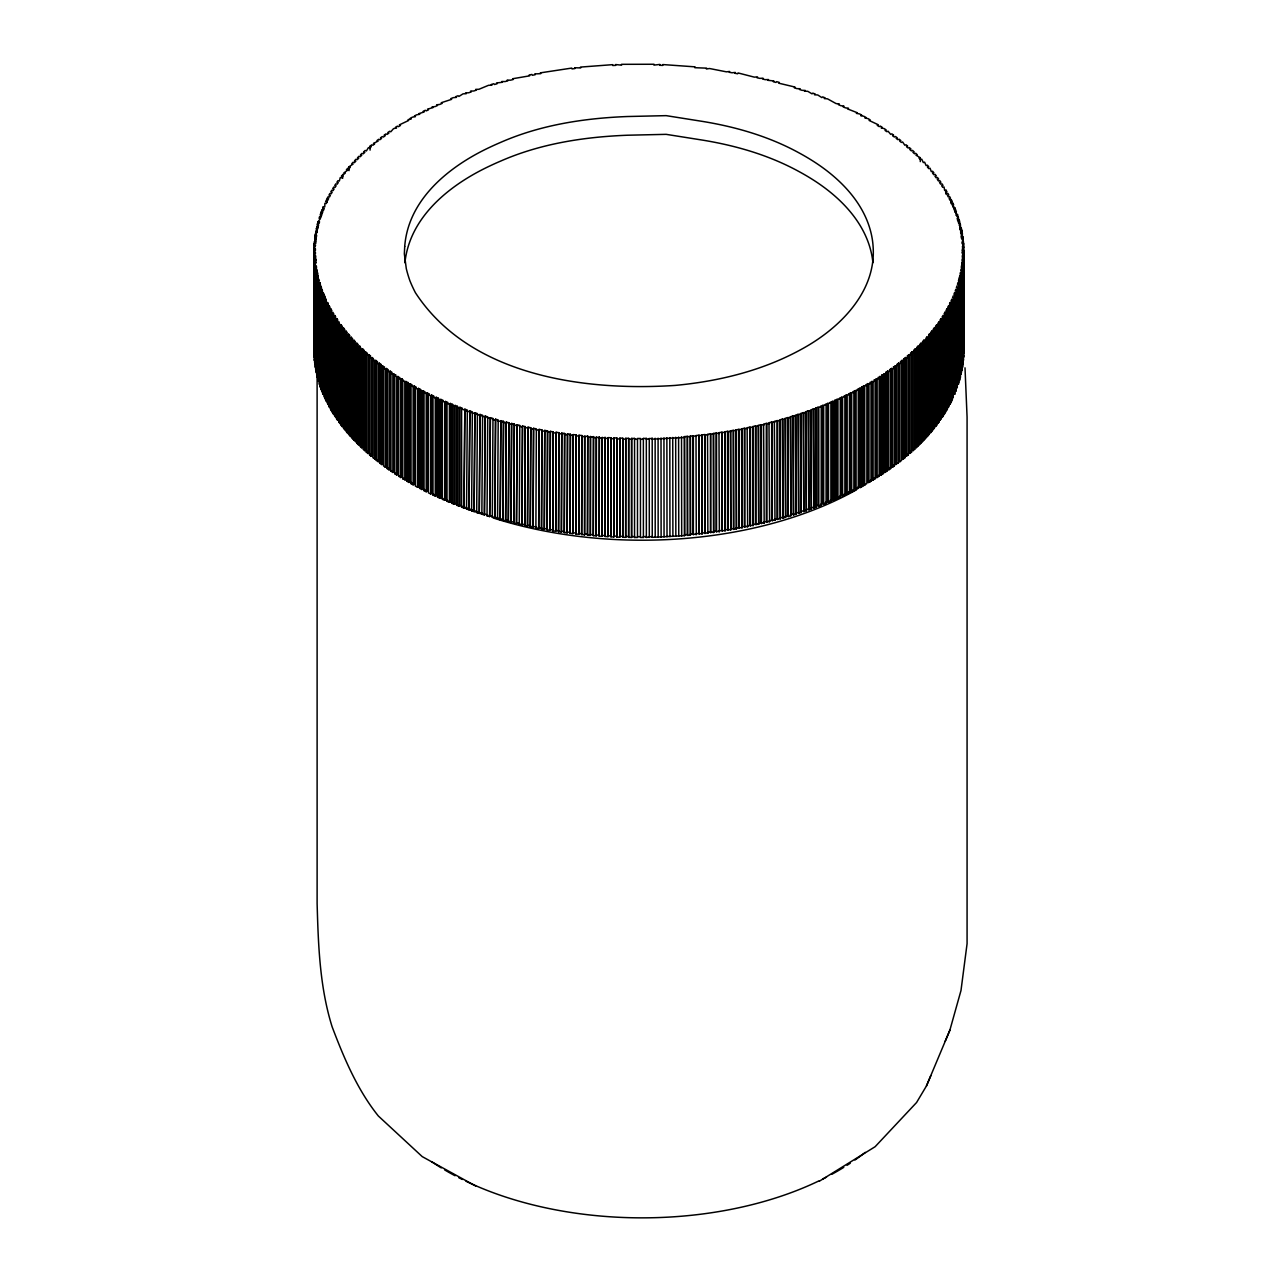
<?xml version="1.0" encoding="UTF-8"?>
<svg xmlns="http://www.w3.org/2000/svg" width="1281" height="1281" viewBox="0 0 1281 1281"><rect width="100%" height="100%" fill="white"/><g stroke="black" fill="none" stroke-linecap="round" stroke-linejoin="round"><path stroke-width="1.5" d="M313.925 350.418L313.925 348.72M962.047 358.84L963.52 358.872L963.36 360.585L963.456 241.933L961.983 241.965L962.127 243.678L963.6 243.63L962.319 247.073L963.792 247.041L962.415 250.468L963.888 250.452L963.872 352.051L963.824 353.764L962.351 353.732M409.984 383.659L409.984 481.848L408.943 482.441L408.943 384.252L409.984 383.659L412.082 384.86L411.041 385.469L411.041 483.642L413.155 484.826L413.155 386.654L414.163 386.029L416.309 387.214L415.284 387.823L415.284 486.011L417.462 487.196L417.462 389.008L418.455 388.383L420.632 389.536L419.624 390.161L419.624 488.349L421.817 489.502L421.817 391.313L422.81 390.673L425.004 391.81L424.027 392.45L424.027 490.639L426.237 491.76L426.237 393.571L427.197 392.931L429.439 394.036L428.478 394.676L428.478 492.865L430.72 493.954L430.72 395.765L431.649 395.108L433.923 396.197L432.994 396.854L432.994 495.042L435.284 496.115L435.284 397.943L436.213 397.27L438.518 398.327L437.606 398.999L437.606 497.188L439.911 498.229L439.911 400.04L440.808 399.368L443.162 400.409L442.265 401.081L442.265 499.27L444.651 500.311L444.651 402.122L445.516 401.449L447.902 402.458L447.021 403.147L447.021 501.335L449.423 502.328L449.423 404.156L450.272 403.451L452.689 404.444L451.825 405.132L451.825 503.321L454.243 504.298L454.243 406.109L455.075 405.42L457.525 406.381L456.676 407.086L456.676 505.274L459.126 506.219L459.126 408.031L459.927 407.31L462.393 408.255L461.592 408.959L461.592 507.148L464.042 508.061L464.827 409.167L467.325 410.08L466.54 508.973L469.054 509.886L469.823 410.961L472.353 411.858L471.584 510.767L474.13 511.631L474.867 412.722L477.413 413.571L476.676 512.496L479.286 513.361L480.007 414.436L482.585 415.252L481.864 514.193L484.426 514.994L485.131 416.069L487.725 416.869L487.036 515.811L489.678 516.595L490.351 417.654L492.977 418.439L492.304 517.38L494.898 518.132L495.555 419.175L498.197 419.928L497.556 518.869L500.214 519.606L500.839 420.648L503.513 421.369L502.905 520.326L505.627 521.047L506.235 422.09L508.925 422.778L508.333 521.735L511.023 522.408L511.599 423.435L514.322 424.107L513.745 523.08L516.499 523.737L517.06 424.748L519.798 425.388L519.253 524.361L521.959 524.97L522.488 425.997L525.242 426.605L524.73 525.578L527.516 526.171L528.012 427.181L530.782 427.758L530.286 526.747L533.088 527.308L533.553 428.318L536.355 428.863L535.89 527.868L538.693 528.396L539.141 429.391L541.943 429.92L541.511 528.909L544.313 529.405L544.745 430.416L547.563 430.896L547.147 529.902L549.965 530.366L550.366 431.361L553.216 431.825L552.816 530.83L555.714 531.279L556.082 432.257L558.932 432.69L558.564 531.695L561.414 532.111L561.751 433.09L564.633 433.49L564.28 532.512L567.195 532.896L567.515 433.875L570.397 434.243L570.077 533.264L572.927 533.617L573.215 434.595L576.114 434.932L575.826 533.953L578.756 534.273L579.012 435.252L581.926 435.556L581.654 534.577L584.584 534.866L584.584 436.677L587.739 436.116L587.499 535.154L590.365 535.41L590.365 437.221L593.503 436.613L593.295 535.65L596.225 535.874L596.225 437.686L599.348 437.061L599.156 536.099L602.102 536.291L602.102 438.102L605.192 437.445L605.048 536.483L607.979 536.643L608.123 437.622L611.069 437.766L610.925 536.803L613.871 536.947L613.983 437.91L616.93 438.022L616.818 537.059L619.78 537.171L619.86 438.134L622.806 438.23L622.726 537.267L625.672 537.347L625.736 438.31L628.683 438.358L628.635 537.396L631.581 537.444L631.613 438.406L634.559 438.438L634.543 537.476L637.49 537.492L637.49 438.454L640.452 438.454L640.452 537.492L643.398 537.476L643.366 438.438L646.329 438.406L646.361 439.255L652.205 438.294L652.253 439.159L684.582 437.462L684.582 535.65L652.253 537.331L652.205 536.483L646.361 537.444L646.329 536.595L643.366 536.627L643.398 537.476M634.559 438.438L634.543 439.287L637.49 439.303M631.581 537.444L631.613 438.406M634.543 537.476L634.559 536.627L631.613 536.595M313.941 352.131L313.989 353.828L313.957 248.818L315.574 245.44L314.101 245.408L314.213 243.71L315.686 243.742L315.831 242.045L314.357 241.997L314.453 360.65L315.927 360.601M313.957 347.007L314.021 345.31M962.175 357.127L963.648 357.175L963.744 355.461L962.271 355.445M625.672 537.347L625.736 438.31M628.635 537.396L628.683 438.358M314.101 343.596L314.213 341.899M619.78 537.171L619.86 438.134M622.726 537.267L622.806 438.23M314.357 241.997L316.183 238.65L314.71 238.602L314.934 236.889L316.391 236.969L316.631 235.272L315.174 235.192L315.174 241.084M314.357 340.186L314.518 338.488M963.888 250.452L963.888 252.165L962.415 252.149L962.399 253.862L963.872 253.862L963.824 255.576L962.351 255.56L962.271 257.257L963.744 257.273L963.648 258.986L962.175 258.954L962.047 260.651L963.52 260.684L963.36 262.397L961.903 262.333L962.976 265.791L961.519 265.727L961.278 267.425L962.752 267.505L962.752 365.677L962.479 367.391L961.022 367.311M404.908 262.765C409.824 216.153 450.688 184.16 490.655 165.569A234.311 135.274 0 0 1 500.775 161.038C540.47 143.616 584.264 136.891 627.418 135.226L666.152 134.345L703.397 140.253C736.511 145.73 769.273 155.305 798.784 171.446A240.812 139.037 0 0 1 810.889 178.459C839.744 196.265 866.677 223.086 872.281 257.833A236.537 136.571 0 0 1 872.905 262.733M613.871 536.947L613.983 437.91M616.818 537.059L616.93 438.022M962.479 367.391L962.752 267.505M607.979 536.643L608.123 437.622M610.925 536.803L611.069 437.766M315.174 235.192L317.208 231.877L315.734 231.797L315.734 241.613M962.191 270.899L961.887 370.785L962.191 270.899L960.734 270.819L961.022 269.122L962.479 269.202M602.102 536.291L602.262 437.269M605.048 536.483L605.192 437.445M315.734 231.797L317.88 228.53L316.407 228.434L316.407 232.357M959.709 374.068L961.166 374.18L961.535 274.294L960.077 274.198L960.414 272.501L961.887 272.597M961.166 374.18L961.535 274.294M596.225 535.874L596.418 436.853M599.156 536.099L599.348 437.061M316.407 228.434L318.649 225.168L317.192 225.056L317.624 223.358L319.081 223.486L319.529 221.805L318.088 221.677L318.088 227.57M959.325 281.5L959.709 275.879L961.166 275.991M958.893 377.431L960.35 377.559L960.782 277.673L959.325 277.561M960.35 377.559L960.782 277.673M590.365 535.41L590.589 436.373M593.295 535.65L593.503 436.613M960.35 279.37L958.893 279.242L958.46 280.939L959.901 281.067L959.437 380.937L960.077 278.121M584.584 534.866L584.825 435.844M587.499 535.154L587.739 436.116M318.088 221.677L320.522 218.443L319.081 218.298L319.61 216.617L321.067 216.777L321.627 215.096L320.186 214.936L320.762 213.286L322.204 213.463L322.812 211.797L321.371 211.621L321.371 215.544M956.971 384.108L958.412 384.268L958.941 284.43L957.483 284.286L957.98 282.605L959.437 282.749M958.412 384.268L958.893 279.242M578.756 534.273L579.012 435.252M581.654 534.577L581.926 435.556M819.408 1181.178L875.131 1146.703L916.588 1102.493L926.451 1085.952L949.845 1030.26L960.99 990.517L967.075 943.697L967.075 417.062L965.009 367.823M955.834 387.454L957.275 387.631L957.868 287.761L956.411 287.601L956.971 285.935L958.412 286.095M957.275 387.631L957.868 287.761M572.927 533.617L573.215 434.595M575.826 533.953L576.114 434.932M954.601 390.801L956.042 390.993L956.667 291.123L955.226 290.947L955.834 289.282L957.275 289.442M956.042 390.993L956.667 291.123M567.195 532.896L567.515 433.875M570.077 533.264L570.397 434.243M321.371 211.621L322.027 209.94L323.452 210.132L324.125 208.467L322.684 208.275L323.372 206.641L324.798 206.849L324.846 203.311L326.271 203.535L327.039 201.886L325.614 201.661L326.415 200.028L327.824 200.268L328.657 198.635L327.231 198.395L327.231 202.318M953.272 394.084L954.697 394.292L955.386 294.47L953.945 294.278L954.601 292.612L956.042 292.805M954.697 394.292L955.386 294.47M561.414 532.111L561.751 433.09M564.28 532.512L564.633 433.49M945.186 1041.293L949.845 1030.26M926.451 1085.952L930.839 1075.592M951.847 397.366L953.256 397.59L953.993 297.768L952.568 297.56L953.272 295.895L954.697 296.103M953.256 397.59L953.993 297.768M555.714 531.279L556.082 432.257M558.564 531.695L558.932 432.69M951.703 302.716L950.294 302.476L949.477 304.125L950.886 304.35L950.886 402.538L949.477 402.298L950.294 400.665L951.703 400.905L952.504 301.051L951.078 300.827L951.847 299.178L953.256 299.402M951.703 400.905L952.504 301.051M549.965 530.366L550.366 431.361M552.816 530.83L553.216 431.825M950.054 305.983L948.645 305.727L948.645 403.915L950.054 404.172L950.054 305.983L950.886 304.35M950.054 404.172L950.886 402.538M544.313 529.405L544.745 430.416M547.147 529.902L547.563 430.896M327.231 198.395L328.08 196.762L329.489 197.018L330.37 195.385L328.961 195.128L329.858 193.511L331.251 193.783L332.179 192.166L330.786 191.894L331.731 190.277L333.124 190.565L334.101 188.948L332.708 188.675L333.717 187.058L335.094 187.362L336.134 185.761L334.741 185.457L335.814 183.856L337.175 184.176L338.264 182.575L336.887 182.27L337.976 180.701L339.337 181.037L340.282 177.547L341.627 177.883L342.796 176.314L341.451 175.977L345.213 173.223L343.884 172.871L347.727 170.165L346.398 169.797L347.711 168.259L349.024 168.644L350.354 167.122L349.04 166.738L349.04 170.661M948.645 305.727L947.78 307.36L949.189 307.616L949.189 405.805L948.292 407.422L946.899 407.166M948.292 407.422L948.292 309.233L949.189 307.616M538.693 528.396L539.141 429.391M541.511 528.909L541.943 429.92M948.292 309.233L946.899 308.977L945.986 310.594L947.38 310.851L947.38 409.039L946.435 410.657L945.042 410.384L945.042 312.196L946.435 312.468L947.38 310.851M533.088 527.308L533.553 428.318M535.89 527.868L536.355 527.051L533.553 526.507M945.042 312.196L944.081 313.813L945.474 314.085L945.474 412.274L944.481 413.875L943.088 413.587M944.481 413.875L944.481 315.702L945.474 314.085M527.516 526.171L528.012 427.181M530.286 526.747L530.782 427.758M942.416 318.905L941.039 318.601L941.039 416.773L942.416 417.094L942.416 318.905L943.457 317.304L942.079 316.999L943.088 315.398L944.481 315.702M942.416 417.094L943.457 415.476L943.457 317.304M521.959 524.97L522.488 425.997M524.73 525.578L525.242 426.605M941.039 318.601L939.966 320.186L941.343 320.49L941.343 418.679L937.772 421.497L939.133 421.817L939.133 323.629L937.772 323.308L941.343 320.49M516.499 523.737L517.06 424.748M519.253 524.361L519.798 523.577L517.06 522.936M937.98 325.23L936.635 324.894L935.466 326.463L936.811 326.799L936.811 424.972L935.466 424.635L936.635 423.082L937.98 423.419L937.98 325.23L939.133 323.629M937.98 423.419L939.133 421.817M511.023 522.408L511.599 423.435M513.745 523.08L514.322 424.107M935.626 328.336L934.281 328L934.409 428.078L933.064 427.726L934.281 426.173L935.626 426.525L935.626 328.336L936.811 326.799M935.626 426.525L936.811 424.972M505.627 521.047L506.235 422.09M508.333 521.735L508.925 422.778M934.281 328L933.064 329.553L934.409 329.89L933.16 331.443L933.16 429.631L931.831 429.263L930.566 430.8L931.895 431.169L931.831 331.074L933.16 331.443M933.16 429.631L934.409 428.078M500.214 519.606L500.839 420.648M502.905 520.326L503.513 421.369M931.831 331.074L930.566 332.612L931.895 332.98L930.598 334.517L930.598 432.706L929.285 432.321L927.972 433.859L929.285 434.227L929.285 334.133L930.598 334.517M930.598 432.706L931.895 431.169M494.898 518.132L495.555 419.175M497.556 518.869L498.197 518.116L495.555 517.364M929.285 334.133L927.94 337.576L927.94 435.764L926.643 435.364L925.266 436.885L926.579 437.269L926.643 337.175L927.94 337.576M927.94 435.764L929.285 434.227M489.678 516.595L490.351 417.654M492.304 517.38L492.977 516.611L490.351 515.843M349.04 166.738L353.076 164.096L351.763 163.696L353.14 162.223L354.437 162.623L355.862 161.134L354.565 160.717L356.038 159.212L357.319 159.629L358.776 158.155L357.511 157.723L358.984 156.266L360.249 156.698L361.77 155.241L360.505 154.793L362.011 153.368L363.26 153.816L364.829 152.375L363.58 151.927L365.181 150.469L366.414 150.934L368.432 147.603L369.649 148.068L371.314 146.658L370.081 146.178L370.081 150.117M926.643 337.175L925.202 340.57L925.202 438.759L923.905 438.358L923.905 340.17L925.202 340.57M925.202 438.759L926.579 437.269M484.426 514.994L485.131 416.069M487.036 515.811L487.725 515.058L485.131 514.241M923.905 340.17L922.496 341.659L923.793 342.075L923.793 440.264L922.336 441.769L921.055 441.353L921.055 343.164L922.336 343.58L923.793 342.075M479.286 513.361L480.007 414.436M481.864 514.193L482.585 513.441L480.007 512.608M921.055 343.164L919.598 344.637L920.879 345.069L920.879 443.258L919.406 444.715L918.125 444.283L918.125 346.094L919.406 346.527L920.879 345.069M474.13 511.631L474.867 412.722M476.676 512.496L477.413 511.76L474.867 510.911M918.125 346.094L916.62 347.567L917.901 348L917.901 446.188L916.363 447.645L915.114 447.197L915.114 349.008L916.363 349.457L917.901 348M469.054 509.886L469.823 410.961M471.584 510.767L472.353 510.046L469.823 509.149M915.114 349.008L913.561 350.466L914.81 350.914L914.81 449.103L913.225 450.56L911.976 450.095L911.976 351.907L913.225 352.371L914.81 350.914M464.042 508.061L464.827 409.167M466.54 508.973L467.325 508.253L464.827 507.34M911.976 351.907L910.375 353.348L911.624 353.796L911.624 451.985L910.022 453.394L908.789 452.93L908.789 354.741L910.022 355.221L911.624 353.796M459.126 506.219L459.927 505.499L459.927 407.31M461.592 507.148L462.393 506.443L459.927 505.499M908.789 354.741L907.14 356.15L908.373 356.63L908.373 454.819L903.81 457.141L905.027 457.621L905.027 359.433L903.81 358.952L903.81 457.141M906.708 456.228L906.708 358.04L908.373 356.63M454.243 504.298L455.075 503.593L455.075 405.42M456.676 505.274L457.525 504.57L457.525 406.381M370.081 146.178L371.762 144.785L372.963 145.265L374.66 143.872L373.46 143.392L378.103 141.118L376.918 140.622L378.664 139.261L379.833 139.773L381.61 138.412L380.441 137.9L382.234 136.555L383.387 137.083L385.213 135.754L384.06 135.226L385.901 133.897L387.054 134.425L388.912 133.112L387.775 132.567L389.68 131.238L390.801 131.799L393.507 128.66L396.566 127.94L395.445 127.379L397.414 126.114L398.503 126.675L400.505 125.426L399.416 124.849L408.607 120.494L408.063 119.613L411.201 119.005L410.16 118.396L412.306 117.179L415.46 116.619L414.436 115.995L416.549 114.842L419.72 114.297L418.711 113.673L424.091 112.007L423.114 111.383L425.308 110.262L426.285 110.903L428.511 109.782L427.55 109.141L432.994 107.604L432.049 106.947L435.268 106.531L437.558 105.458L436.645 104.802L439.863 104.418L442.185 103.377L441.288 102.704L451.649 99.342L450.784 98.637L453.202 97.66L456.468 97.388L455.636 96.683L458.118 95.723L458.934 96.427L463.033 93.849L466.316 93.657L465.531 92.937L468.814 92.744L471.328 91.864L470.559 91.127L473.842 90.983L476.388 90.118L475.651 89.398L478.918 89.286L488.573 85.283L491.872 85.251L491.199 84.498L493.842 83.729L494.498 84.482L497.14 83.729L496.484 82.961L502.456 82.272L501.832 81.504L505.098 81.568L507.804 80.863L507.196 80.095L510.462 80.191L513.185 79.534L512.608 78.749L529.629 75.835L529.133 75.035L531.919 74.458L532.4 75.275L535.186 74.714L534.721 73.914L540.79 73.657L540.326 72.857L571.726 68.085L572.031 68.918L574.929 68.566L574.625 67.733L580.725 67.925L580.453 67.092L612.654 64.658L612.766 65.507L615.713 65.379L615.601 64.53L621.589 65.171L621.509 64.322L653.999 64.258L653.918 65.107L659.891 64.434L659.795 65.283L662.741 65.411L662.837 64.562L695.071 66.852L694.814 67.701L706.664 68.149L706.343 68.982L709.546 68.517L726.391 71.832L729.61 71.464L729.193 72.28L732.027 72.761L735.262 72.441L734.814 73.257L737.632 73.77L738.08 72.953L754.301 77.132L757.535 76.94L756.991 77.741L759.729 78.365L763.044 78.221L762.467 79.006L765.205 79.662L768.456 79.55L767.863 80.319L773.9 80.943L773.276 81.712L775.966 82.432L776.59 81.664L779.248 82.384L778.608 83.153L795.021 87.06L794.3 87.797L796.894 88.629L800.161 88.725L799.424 89.462L801.986 90.311L805.253 90.439L804.5 91.175L807.783 91.319L812.026 93.849L812.811 93.129L815.276 94.041L814.46 94.746L817.742 94.97L821.858 97.596L822.674 96.892L825.108 97.852L824.259 98.557L827.51 98.845L836.093 103.585L839.311 103.953L838.398 104.61L840.704 105.666L843.923 106.083L842.994 106.739L845.268 107.812L848.502 108.261L847.542 108.917L857.373 112.76L856.381 113.385L859.551 113.913L861.729 115.098L860.704 115.706L863.858 116.267L865.972 117.452L864.947 118.044L868.086 118.637L870.167 119.854L869.11 120.446L878.318 124.785L877.229 125.362L879.214 126.627L880.303 126.05L882.273 127.331L881.168 127.892L884.226 128.612L886.148 129.893L885.027 130.438L886.932 131.735L888.053 131.19L890.679 134.361L891.832 133.832L893.674 135.162L892.521 135.69L894.346 137.035L895.499 136.507L897.292 137.852L896.124 138.364L897.901 139.725L899.086 139.197L900.863 140.59L899.678 141.086L901.408 142.463L902.609 141.967L904.818 145.233L906.019 144.753L907.701 146.146L906.468 146.626L908.133 148.036L909.35 147.571L910.967 148.98L909.734 149.445L911.335 150.87L912.568 150.405L914.17 151.863L912.921 152.311L914.49 153.752L915.739 153.304L917.276 154.761L916.011 155.209L920.286 157.707L920.286 161.63M903.81 358.952L905.507 357.543L906.708 358.04M903.313 360.826L902.112 360.329L902.112 458.518L903.313 459.014L903.313 360.826L905.027 359.433M903.313 459.014L905.027 457.621M449.423 502.328L450.272 501.64L450.272 403.451M451.825 503.321L452.689 502.632L452.689 404.444M902.112 360.329L900.383 361.706L901.584 362.203L901.584 460.391L899.806 461.784L898.638 461.272L898.638 363.083L899.806 363.596L901.584 362.203M444.651 500.311L445.516 499.622L445.516 401.449M447.021 501.335L447.902 500.647L445.516 499.622M898.638 363.083L896.86 364.445L898.029 364.957L898.029 463.146L893.273 465.307L894.426 465.836L894.426 367.647L893.273 367.119L898.029 364.957M439.911 498.229L440.808 497.556L440.808 399.368M892.601 368.976L891.448 368.448L889.59 369.761L890.727 370.305L890.727 468.494L889.59 467.949L891.448 466.636L892.601 467.165L892.601 368.976L894.426 367.647M892.601 467.165L894.426 465.836M435.284 496.115L436.213 495.459L436.213 397.27M437.606 497.188L438.518 496.516L438.518 398.327M885.812 470.575L885.812 372.387L886.948 372.931L886.948 471.12L885.812 470.575L887.717 469.262L888.838 469.807L888.838 371.634L890.727 370.305M888.838 469.807L890.727 468.494M430.72 493.954L431.649 493.297L431.649 395.108M432.994 495.042L433.923 494.386L431.649 493.297M885.812 372.387L887.717 371.074L888.838 371.634M881.985 473.121L881.985 374.949L883.089 375.509L883.089 473.682L881.985 473.121L885.043 472.401L885.043 374.212L886.948 372.931M885.043 472.401L886.948 471.12M426.237 491.76L427.197 491.103L427.197 392.931M881.985 374.949L885.043 374.212M881.136 376.774L878.061 377.463L879.15 378.039L879.15 476.228L878.061 475.651L881.136 474.963L881.136 376.774L883.089 375.509M881.136 474.963L883.089 473.682M421.817 489.502L422.81 488.862L422.81 390.673M424.027 490.639L425.004 489.999L422.81 488.862M877.149 379.304L874.042 379.961L875.115 380.553L875.115 478.726L874.042 478.149L877.149 477.493L877.149 379.304L879.15 378.039M877.149 477.493L879.15 476.228M417.462 487.196L418.455 486.572L418.455 388.383M419.624 488.349L420.632 487.725L420.632 389.536M873.098 381.77L869.975 382.395L871.032 382.987L871.032 481.176L869.975 480.583L873.098 479.959L873.098 381.77L875.115 380.553M873.098 479.959L875.115 478.726M413.155 484.826L414.163 484.218L414.163 386.029M684.582 535.65L684.374 436.613L687.289 436.373L687.513 535.394L690.443 535.138L690.203 436.116L693.117 435.828L693.117 534.017L696.288 534.561L696.015 435.54L698.93 435.236L698.93 533.424L702.116 533.937L701.812 434.916L704.71 434.579L704.71 532.768L707.865 533.248L707.544 434.227L710.427 433.859L710.427 532.047L713.645 532.496L713.309 433.474L716.175 433.074L716.175 531.263L719.362 531.679L718.993 432.674L721.86 432.241L721.86 530.43L725.11 530.814L724.726 431.809L727.56 431.345L727.56 529.533L730.778 529.87L730.362 430.88L733.196 430.384L733.613 529.389L736.431 528.893L735.983 429.888L738.801 429.375L738.801 527.564L742.051 527.836L741.571 428.847L744.373 428.302L744.373 526.491L747.64 526.731L747.143 427.742L749.929 427.165L749.929 525.354L753.212 525.562L752.684 426.573L755.438 425.965L755.438 524.153L758.688 524.345L758.128 425.356L760.882 424.732L760.882 522.92L764.181 523.048L763.604 424.075L766.326 423.419L766.326 521.607L769.593 521.703L769 422.746L771.69 422.057L771.69 520.246L774.973 520.31L774.348 421.353L777.023 420.632L777.023 518.821L780.321 518.853L779.665 419.912L782.323 419.159L782.979 518.116L785.621 517.348L784.949 418.407L787.575 417.622L788.247 516.563L790.889 515.763L790.201 416.837L792.795 416.021L793.499 514.962L796.061 514.161L795.341 415.22L797.919 414.387L798.639 513.329L801.249 512.464L800.513 413.539L803.059 412.674L803.795 511.599L806.341 510.735L805.573 411.809L808.103 410.929L808.855 509.838L811.337 508.957L810.537 410.048L813.035 409.135L813.819 508.045L816.333 507.116L815.517 506.395L815.517 408.207L817.983 407.278L817.983 505.467L818.799 506.171L821.233 505.226L821.233 407.038L820.4 406.333L822.834 405.372L822.834 503.561L823.667 504.266L826.101 503.289L826.101 405.1L825.236 404.412L827.638 403.419L827.638 501.608L828.503 502.296L830.905 501.287L830.905 403.099L830.024 402.41L832.394 401.401L832.394 499.59L833.274 500.263L835.612 499.254L834.716 498.581L834.716 400.393L837.053 399.352L837.053 497.54L837.95 498.213L840.272 497.156L840.272 398.983L839.343 398.311L841.665 397.254L841.665 495.427L842.578 496.099L844.884 495.01L844.884 396.838L843.939 396.181L846.213 395.092L846.213 493.281L847.157 493.938L849.431 492.817L849.431 394.628L848.47 393.988L850.712 392.867L850.712 491.055L851.673 491.712L853.883 490.591L853.883 392.402L852.906 391.762L855.116 390.625L855.116 488.814L856.092 489.454L858.286 488.301L858.286 390.113L857.277 389.488L859.455 388.335L859.455 486.524L860.448 487.148L862.577 485.995L861.553 485.371L861.553 387.182L863.698 386.013L863.698 484.202L864.707 484.81L866.869 483.594L866.869 385.405L865.828 384.812L867.926 383.595L867.926 481.784L868.966 482.393L868.966 384.204L871.032 382.987M868.966 482.393L871.032 481.176M411.041 483.642L412.082 483.049L409.984 481.848M863.698 386.013L866.869 385.405M379.817 364.989L379.817 463.178L381.001 462.665L381.001 364.477L379.817 364.989L384.62 367.183L383.467 367.695L385.309 369.04L386.446 368.496L388.303 369.825L387.166 370.353L389.056 371.682L390.177 371.138L392.082 372.435L390.961 372.995L392.867 374.276L395.925 374.997L394.804 375.557L396.774 376.838L399.848 377.527L398.743 378.103L400.761 379.352L401.834 378.776L404.812 381.818L407.918 382.459L407.918 480.647L406.862 481.24L406.862 383.051L407.918 382.459M402.778 380.601L402.778 478.79L407.918 480.647M861.553 485.371L863.698 484.202M398.743 378.103L398.743 476.276L400.761 477.541L401.834 476.964L401.834 378.776M402.778 478.79L403.867 478.213M859.455 388.335L862.577 387.807L862.577 485.995M859.455 486.524L857.277 487.677L858.286 488.301M394.804 375.557L394.804 473.746L396.774 475.011L397.863 474.45L397.863 376.262M398.743 476.276L399.848 475.715M855.116 390.625L858.286 390.113M850.712 392.867L853.883 392.402M390.961 372.995L390.961 471.168L392.867 472.465L393.972 471.904L393.972 373.716M394.804 473.746L395.925 473.185M850.712 491.055L848.47 492.176L849.431 492.817M846.213 395.092L849.431 394.628M387.166 370.353L387.166 468.542L389.056 469.871L390.177 469.326L390.177 371.138M390.961 471.168L392.082 470.623M846.213 493.281L843.939 494.37L844.884 495.01M841.665 397.254L844.884 396.838M383.467 367.695L383.467 465.884L385.309 467.229L386.446 466.684L386.446 368.496M387.166 468.542L388.303 468.013M841.665 495.427L839.343 496.5L840.272 497.156M837.053 399.352L840.272 398.983M379.817 463.178L381.642 464.539L382.811 464.026L382.811 365.838M834.716 498.581L837.053 497.54M326.014 299.242L326.014 397.43L324.589 397.654L323.885 294.31L322.444 294.502L323.148 296.167L324.573 295.975L325.278 297.624L323.853 297.833L324.589 299.466L326.014 299.242L326.143 302.78L327.568 302.54L328.384 304.189L326.959 304.43L327.792 306.047L329.201 305.807L330.066 307.424L328.673 307.68L329.553 309.297L330.962 309.041L331.875 310.659L330.466 310.931L331.411 312.548L332.804 312.26L333.781 313.877L332.387 314.149L333.38 315.767L334.757 315.462L335.782 317.064L334.405 317.368L335.43 318.937L336.807 318.633L337.88 320.218L336.503 320.522L337.608 322.123L338.969 321.803L339.881 325.294L341.242 324.958L342.411 326.527L341.05 326.863L342.235 328.4L343.58 328.064L344.797 329.617L343.468 329.97L344.701 331.507L346.03 331.139L347.295 332.676L345.966 333.044L347.263 334.581L348.592 334.197L349.905 335.734L348.576 336.102L349.937 337.64L351.234 337.239L352.611 338.76L351.298 339.145L352.675 340.634L353.956 340.234L355.381 341.723L354.084 342.139L355.542 343.644L356.823 343.228L358.28 344.701L356.999 345.133L358.488 346.591L359.753 346.158L361.53 349.521L362.779 349.072L364.332 350.53L363.083 350.978L367.471 353.364L366.222 353.828L367.871 355.269L369.088 354.805L370.737 356.214L369.52 356.694L371.17 358.088L372.387 357.607L374.58 360.89L375.781 360.393L377.511 361.77L376.31 362.267L378.039 363.628L379.224 363.115L381.001 364.477M376.31 362.267L376.31 460.455L381.001 462.665M832.394 401.401L835.612 401.065L835.612 499.254M832.394 499.59L830.024 500.599L830.905 501.287M827.638 403.419L830.905 403.099M372.867 359.497L372.867 457.685L377.511 459.959L376.31 460.455M827.638 501.608L825.236 502.584L826.101 503.289M822.834 405.372L826.101 405.1M369.52 356.694L369.52 454.883L371.17 456.276L372.387 455.796L372.387 357.607M822.834 503.561L820.4 504.522L821.233 505.226M817.983 407.278L821.233 407.038M366.222 353.828L366.222 452.017L367.871 453.458L369.088 452.994L369.088 354.805M369.52 454.883L370.737 454.403M815.517 506.395L817.983 505.467M813.035 409.135L816.333 408.927L816.333 507.116M363.083 350.978L363.083 449.167L364.637 450.592L365.87 450.127L365.87 351.939M366.222 452.017L367.471 451.553M810.537 508.237L813.035 507.324M359.993 348.064L359.993 446.252L361.53 447.71L362.779 447.261L362.779 349.072M808.103 410.929L811.337 410.769L811.337 508.957M805.573 509.998L808.103 509.117M803.059 412.674L806.341 412.546L806.341 510.735M356.999 345.133L356.999 443.306L358.488 444.779L359.753 444.347L359.753 346.158M800.513 511.727L803.059 510.863M920.286 157.707L919.005 158.123L920.479 159.597L921.744 159.18L923.313 162.559L924.61 162.159L926.099 165.569L927.396 165.185L928.725 166.674L927.412 167.058L928.741 168.58L930.054 168.195L931.303 171.638L932.632 171.27L933.881 172.807L932.552 173.159L933.769 174.712L935.114 174.36L936.347 175.945L934.986 176.282L936.171 177.851L937.516 177.515L938.669 179.068L937.308 179.388L938.429 180.973L939.79 180.637L940.911 182.238L939.533 182.543L940.622 184.128L941.983 183.823L943.024 185.393L941.647 185.697L942.672 187.282L944.049 186.994L944.641 190.501L946.035 190.212L946.995 191.83L945.602 192.102L946.515 193.719L947.924 193.447L948.821 195.064L947.412 195.32L948.292 196.954L949.701 196.698L950.55 198.331L949.125 198.555L949.958 200.204L951.367 199.964L952.183 201.629L950.758 201.854L951.527 203.503L952.952 203.279L953.688 204.912L952.263 205.12L955.098 208.211L955.098 212.134M797.919 414.387L801.249 414.275L801.249 512.464M354.084 342.139L354.084 440.312L358.28 442.89L356.999 443.306M795.341 513.409L797.919 512.576M792.795 416.021L796.061 415.973L796.061 514.161M351.234 337.239L351.298 437.333L352.675 438.823L353.956 438.422L353.956 340.234M354.084 440.312L355.381 439.911M790.201 515.026L792.795 514.209M787.575 417.622L790.889 417.59L790.889 515.763M348.592 334.197L348.576 434.291L349.937 435.828L351.234 435.428M784.949 516.579L787.575 515.811M782.323 419.159L785.621 419.159L785.621 517.348M346.03 331.139L345.966 431.233L347.263 432.77L348.592 432.386M348.576 434.291L349.905 433.923M779.665 518.1L782.323 517.348M343.58 328.064L343.468 428.142L344.701 429.695L346.03 429.327M777.023 420.632L780.321 420.664L780.321 518.853M777.023 518.821L774.348 519.542L774.973 520.31M771.69 422.057L774.973 422.122M341.05 326.863L341.05 425.052L342.235 426.589L343.58 426.237M771.69 520.246L769 520.935L769.593 521.703M766.326 423.419L769.593 423.531M338.728 323.709L338.728 421.881L339.881 423.483L341.242 423.146L341.242 324.958M341.05 425.052L342.411 424.7M766.326 521.607L763.604 522.264L764.181 523.048M760.882 424.732L764.181 424.86M336.503 320.522L336.503 418.711L337.608 420.312L338.969 419.992M338.728 421.881L340.089 421.561M758.128 523.545L760.882 522.92M755.438 425.965L758.688 426.157L758.688 524.345M334.405 317.368L334.405 415.556L337.88 418.407L336.503 418.711M752.684 524.762L755.438 524.153M749.929 427.165L753.212 427.374L753.212 525.562M332.387 314.149L332.387 412.338L333.38 413.955L334.757 413.651L334.757 315.462M749.929 525.354L747.143 525.931L747.64 526.731M744.373 428.302L747.64 428.543M330.466 310.931L330.466 409.103L331.411 410.721L332.804 410.448M332.387 412.338L333.781 412.066M741.571 527.035L744.373 526.491M328.673 307.68L328.673 405.869L329.553 407.486L330.962 407.23L330.962 309.041M738.801 429.375L742.051 429.647L742.051 527.836M735.983 528.076L738.801 527.564M733.196 430.384L736.431 430.704L736.431 528.893M326.959 304.43L326.959 402.602L330.066 405.613L328.673 405.869M730.362 529.069L733.196 528.573M727.56 431.345L730.778 431.697L730.778 529.87M325.342 301.115L325.342 399.304L326.143 400.969L327.568 400.729M724.726 529.982L727.56 529.533M721.86 432.241L725.11 432.626L725.11 530.814M721.86 530.43L718.993 530.862L719.362 531.679M716.175 433.074L719.362 433.49M322.444 294.502L322.444 392.691L323.148 394.356L324.573 394.148M323.853 396.021L325.278 395.813M713.309 531.663L716.175 531.263M955.098 208.211L953.656 208.403L954.329 210.068L955.77 209.876L956.411 215.48M323.885 294.31L323.228 292.644L321.787 292.837L321.163 291.187L322.604 291.011L319.978 287.841L321.419 287.681L321.419 291.604M321.163 291.187L321.163 389.376L321.787 391.025L323.228 390.833M322.444 392.691L323.885 392.498M710.427 433.859L713.645 434.307L713.645 532.496M710.427 532.047L707.544 532.416L707.865 533.248M956.411 211.557L954.969 211.733L957.628 214.904L957.628 220.796M704.71 434.579L707.865 435.06M319.978 287.841L319.978 386.013L320.554 387.711L322.011 387.535M321.163 389.376L322.604 389.2M701.812 533.104L704.71 532.768M957.628 214.904L956.186 215.064L958.716 218.234L957.275 218.378L957.772 220.06L959.229 219.916L959.709 221.597L958.268 221.741L958.716 223.422L960.174 223.294L960.606 228.915M320.346 288.257L320.346 284.318L318.889 284.462L321.419 287.681M318.889 284.462L319.417 384.348L320.874 384.188L320.874 285.999M319.978 386.013L321.419 385.853M698.93 435.236L702.116 435.748L702.116 533.937M698.93 533.424L696.015 533.729L696.288 534.561M693.117 435.828L696.288 436.373M313.957 248.818L315.43 248.834L315.398 250.532L313.925 250.532L313.925 252.229L315.398 252.229L315.414 253.926L313.941 253.942L313.989 255.64L315.462 255.624L315.542 257.321L314.069 257.353L314.165 259.05L315.638 259.018L315.767 260.716L314.293 260.764L314.453 262.461L315.927 262.413L314.854 265.872L316.311 265.808L316.551 267.505L315.078 267.569L317.096 270.883L315.638 270.964L315.943 272.661L317.416 272.565L317.752 274.262L316.295 274.358L316.663 276.055L318.12 275.943L317.48 279.45L318.937 279.322L319.385 281.003L317.928 281.131L318.393 282.781L319.85 282.637L320.346 284.318M317.928 281.131L317.928 379.32L318.393 380.969L319.85 380.825M690.203 534.289L693.117 534.017M687.289 436.373L690.443 436.949L690.443 535.138M317.064 277.753L317.064 375.941L317.48 377.639L318.937 377.495M684.374 534.801L687.289 534.561M960.606 224.976L959.149 225.104L961.39 228.37L961.39 238.186M316.295 274.358L316.295 372.547L318.521 375.829L317.064 375.941M961.39 228.37L959.933 228.466L960.286 230.164L961.743 230.068L962.063 237.658M315.638 270.964L315.638 369.152L315.943 370.849L317.416 370.753M316.295 372.547L317.752 372.451M962.063 231.765L960.606 231.845L960.91 233.542L962.367 233.462L961.423 236.921L962.88 236.857L963.104 238.522L962.976 363.98L962.88 236.857M316.311 363.98L314.854 364.06L314.63 362.347L314.63 264.158M963.104 238.522L961.631 238.586L963.456 241.933M314.63 362.347L316.103 362.299M961.983 340.154L963.456 340.122L963.296 338.408M962.127 341.867L963.6 341.819L963.712 343.532L962.239 343.548M962.319 345.262L963.792 345.23L963.856 346.943L962.383 346.943M962.415 348.656L963.888 348.64L963.888 350.354L962.415 350.337M640.452 439.303L643.398 439.287L643.366 438.438M637.49 536.643L640.452 536.643M962.399 352.051L963.872 352.051M628.635 439.223L631.581 439.255M625.736 536.483L628.683 536.547M622.726 439.079L625.672 439.159M619.86 536.323L622.806 536.419M616.818 438.871L619.78 438.983M613.983 536.099L616.93 536.211M610.925 438.614L613.871 438.759M608.123 535.794L611.069 535.954M960.734 369.008L962.191 369.088M605.048 438.294L607.979 438.47M602.262 535.442L605.192 535.634M960.077 372.387L961.535 372.483M599.156 437.91L602.102 438.102M596.418 535.042L599.348 535.25M593.295 437.462L596.225 437.686M590.589 534.561L593.503 534.801M958.46 379.112L959.901 379.24M587.499 436.965L590.365 437.221M584.825 534.033L587.739 534.305M957.483 382.475L958.941 382.619M581.654 436.389L584.584 436.677M579.012 533.44L581.926 533.745M575.826 435.764L578.756 436.084M573.215 532.768L576.114 533.12M570.077 435.076L572.927 435.428M567.515 532.063L570.397 532.432M564.28 434.323L567.195 434.707M561.751 531.279L564.633 531.679M558.564 433.522L561.414 433.923M556.082 530.446L558.932 530.878M951.078 399.015L952.504 399.24M552.816 432.642L555.714 433.09M550.366 529.549L553.216 530.014M547.147 431.713L549.965 432.177M544.745 528.589L547.563 529.085M541.511 430.72L544.313 431.217M539.141 527.58L541.943 528.092M945.986 408.783L947.38 409.039M535.89 429.679L538.693 430.208M944.081 411.986L945.474 412.274M530.286 428.559L533.088 429.135M528.012 525.37L530.782 525.947M942.079 415.188L943.457 415.476M524.73 427.39L527.516 427.982M522.488 524.185L525.242 524.794M939.966 418.375L941.343 418.679M519.253 426.173L521.959 426.797M513.745 424.892L516.499 425.548M511.599 521.623L514.322 522.296M508.333 423.547L511.023 424.219M506.235 520.262L508.925 520.967M502.905 422.138L505.627 422.858M500.839 518.837L503.513 519.558M497.556 420.68L500.214 421.417M492.304 419.191L494.898 419.944M487.036 417.622L489.678 418.407M922.496 439.847L923.793 440.264M481.864 416.005L484.426 416.805M919.598 442.826L920.879 443.258M476.676 414.307L479.286 415.172M916.62 445.756L917.901 446.188M471.584 412.578L474.13 413.459M913.561 448.654L914.81 449.103M466.54 410.785L469.054 411.697M910.375 451.52L911.624 451.985M461.592 408.959L464.042 409.872M907.14 454.339L908.373 454.819M456.676 407.086L459.126 408.031M455.075 503.593L457.525 504.57M451.825 405.132L454.243 406.109M450.272 501.64L452.689 502.632M447.021 403.147L449.423 404.156M896.86 462.633L898.029 463.146M442.265 401.081L444.651 402.122M440.808 497.556L443.162 498.597M437.606 398.999L439.911 400.04M436.213 495.459L438.518 496.516M432.994 396.854L435.284 397.943M428.478 394.676L430.72 395.765M424.027 392.45L426.237 393.571M419.624 390.161L421.817 391.313M418.455 486.572L420.632 487.725M415.284 387.823L417.462 389.008M475.619 1185.982L422.234 1156.615L378.327 1115.975C357.383 1089.859 343.9 1057.914 332.099 1026.722C319.658 986.914 318.28 944.834 317.112 903.489L317.112 376.87M411.041 385.469L413.155 386.654M867.926 383.595L868.966 384.204M406.862 383.051L408.943 384.252M406.862 481.24L408.943 482.441M861.553 387.182L862.577 387.807M852.906 489.95L853.883 490.591M834.716 400.393L835.612 401.065M815.517 408.207L816.333 408.927M741.571 428.847L742.051 429.647M735.983 429.888L736.431 430.704M730.362 430.88L730.778 431.697M724.726 431.809L725.11 432.626M713.309 433.474L713.645 434.307M701.812 434.916L702.116 435.748M690.203 436.116L690.443 436.949M684.374 436.613L684.582 437.462M962.88 335.046L963.104 336.711M314.293 358.952L314.453 360.65M314.069 355.542L314.165 357.239L314.213 243.71M963.6 243.63L963.648 357.175M962.367 233.462L962.367 237.385M962.383 248.754L962.383 252.693M961.743 230.068L961.743 237.914M961.903 262.333L961.903 268.225M960.174 223.294L960.174 229.171M959.709 275.879L959.709 281.772M959.229 219.916L959.229 223.839M958.188 216.569L958.188 220.508M952.952 203.279L952.952 207.202M951.367 199.964L951.367 203.887M950.294 302.476L950.294 400.665M946.899 308.977L946.899 312.9M946.435 312.468L946.435 410.657M946.035 190.212L946.035 194.136M940.254 322.059L940.254 420.248M938.893 321.739L938.893 419.928M936.635 324.894L936.635 423.082M922.336 343.58L922.336 441.769M919.406 346.527L919.406 444.715M916.363 349.457L916.363 447.645M913.225 352.371L913.225 450.56M910.022 355.221L910.022 453.394M905.507 357.543L905.507 455.732M899.806 363.596L899.806 461.784M896.252 366.302L896.252 464.491M895.083 365.774L895.083 463.962M891.448 368.448L891.448 466.636M887.717 371.074L887.717 469.262M883.922 373.652L883.922 471.84M880.047 376.198L880.047 474.386M876.06 378.728L876.06 476.9M872.041 381.178L872.041 479.366M864.707 386.622L864.707 484.81M860.448 388.96L860.448 487.148M856.092 391.265L856.092 489.454M851.673 393.523L851.673 491.712M847.157 395.749L847.157 493.938M842.578 397.911L842.578 496.099M837.95 400.024L837.95 498.213M833.274 402.09L833.274 500.263M828.503 404.107L828.503 502.296M823.667 406.077L823.667 504.266M818.799 407.982L818.799 506.171M813.819 409.856L813.819 508.045M808.855 411.649L808.855 509.838M803.795 413.411L803.795 511.599M798.639 415.14L798.639 513.329M793.499 416.773L793.499 514.962M788.247 418.375L788.247 516.563M782.979 419.928L782.979 518.116M777.647 421.401L777.647 519.59M772.299 422.826L772.299 521.015M766.903 424.203L766.903 522.392M761.426 425.516L761.426 523.705M755.966 426.765L755.966 524.954M750.426 427.966L750.426 526.155M744.853 429.103L744.853 527.292M739.249 430.192L739.249 528.364M733.613 431.201L733.613 529.389M727.96 432.161L727.96 530.35M722.228 433.074L722.228 531.263M716.527 433.907L716.527 532.095M710.747 434.691L710.747 532.88M704.998 435.412L704.998 533.601M699.186 436.068L699.186 534.257M693.357 436.677L693.357 534.866M687.513 437.205L687.513 535.394M681.524 436.837L681.7 535.874M678.594 437.061L678.77 536.082M675.679 437.253L675.84 536.291M672.733 437.445L672.893 536.467M669.819 437.606L669.947 536.643M666.873 437.766L667.017 536.803M663.958 437.894L664.054 536.931M661.012 438.022L661.108 537.059M658.082 438.134L658.162 537.171M655.135 438.23L655.215 537.267M652.205 438.294L652.253 537.331M649.259 438.358L649.307 537.396M646.329 438.406L646.361 537.444M405.869 381.226L405.869 479.414M404.812 381.818L404.812 480.007M400.761 379.352L400.761 477.541M396.774 376.838L396.774 475.011M392.867 374.276L392.867 472.465M389.056 371.682L389.056 469.871M385.309 369.04L385.309 467.229M381.642 366.366L381.642 464.539M379.224 363.115L379.224 461.304M378.039 363.628L378.039 461.817M375.781 360.393L375.781 458.582M374.58 360.89L374.58 459.078M371.17 358.088L371.17 456.276M367.871 355.269L367.871 453.458M364.637 352.403L364.637 450.592M361.53 349.521L361.53 447.71M358.488 346.591L358.488 444.779M356.823 343.228L356.823 441.417M355.542 343.644L355.542 441.833M352.675 340.634L352.675 438.823M349.937 337.64L349.937 435.828M347.263 334.581L347.263 432.77M344.701 331.507L344.701 429.695M342.651 174.424L342.651 178.347M342.235 328.4L342.235 426.589M339.881 325.294L339.881 423.483M337.608 322.123L337.608 420.312M336.807 318.633L336.807 416.821M335.43 318.937L335.43 417.126M333.38 315.767L333.38 413.955M331.411 312.548L331.411 410.721M329.553 309.297L329.553 407.486M329.201 305.807L329.201 403.979M327.792 306.047L327.792 404.236M327.568 302.54L327.568 306.479M326.143 302.78L326.143 400.969M324.573 295.975L324.589 397.654M323.372 206.641L323.372 210.564M323.228 292.644L323.148 394.356M322.027 209.94L322.027 213.863M322.011 289.346L321.787 391.025M320.762 213.286L320.762 217.21M320.554 289.522L320.554 387.711M319.85 282.637L319.85 288.529M319.417 286.159L319.417 384.348M318.393 282.781L318.393 380.969M318.12 275.943L318.12 374.132M317.624 223.358L317.624 227.281M317.416 272.565L317.416 278.457M317.48 279.45L317.48 377.639M316.791 226.737L316.791 232.63M316.807 269.186L316.807 273.109M316.663 276.055L316.663 374.244M315.943 272.661L315.943 370.849M315.638 259.018L315.638 262.941M315.446 233.494L315.446 241.34M315.462 255.624L315.462 261.516M315.35 269.266L315.35 367.455L314.854 265.872M314.934 236.889L314.934 240.828M873.338 479.51A306.864 177.178 0 0 1 868.454 482.665M865.107 484.746A306.864 177.178 0 0 1 859.999 487.789M856.525 489.774A306.864 177.178 0 0 1 494.178 518.261M480.983 513.825A306.864 177.178 0 0 1 462.969 506.892M865.267 1152.372A276.248 159.484 0 0 1 854.955 1160.026M850.264 1163.212A276.248 159.484 0 0 1 847.045 1165.31M843.763 1167.359A276.248 159.484 0 0 1 831.801 1174.309M826.469 1177.143A276.248 159.484 0 0 1 822.866 1178.968M819.2 1180.762A276.248 159.484 0 0 1 466.012 1181.258M462.329 1179.465A276.248 159.484 0 0 1 458.678 1177.623M455.075 1175.75A276.248 159.484 0 0 1 444.635 1169.905M441.288 1167.888A276.248 159.484 0 0 1 431.633 1161.675M404.716 246.512L404.348 253.926L406.301 268.674A353.62 204.159 0 0 0 409.92 280.811A350.834 202.558 0 0 0 415.412 292.709C469.631 375.701 583.72 391.458 675.103 385.421C718.801 381.338 762.371 370.689 801.041 349.505C838.559 329.281 876.492 292.564 873.098 246.496A236.537 136.571 0 0 0 872.281 239.131C866.677 204.384 839.744 177.563 810.889 159.757A240.812 139.037 0 0 0 798.784 152.743C769.273 136.603 736.511 127.027 703.397 121.551L666.152 115.642L627.418 116.523C584.264 118.188 540.47 124.914 500.775 142.335A234.311 135.274 0 0 0 490.655 146.867C449.999 165.713 408.255 198.763 404.716 246.512"/></g></svg>
